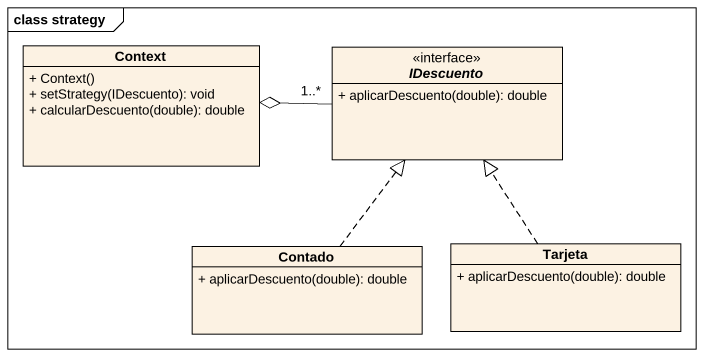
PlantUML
@startuml
mainframe class strategy
hide circle
hide empty members
skinparam classAttributeIconSize 0
class Context {
  + Context()
  + setStrategy(IDescuento): void
  + calcularDescuento(double): double
}
interface IDescuento <<interface>> {
  + aplicarDescuento(double): double
}
class Contado {
  + aplicarDescuento(double): double
}
class Tarjeta {
  + aplicarDescuento(double): double
}
IDescuento "1..*" -left-o Context
Contado .up.|> IDescuento
Tarjeta .up.|> IDescuento
@enduml
